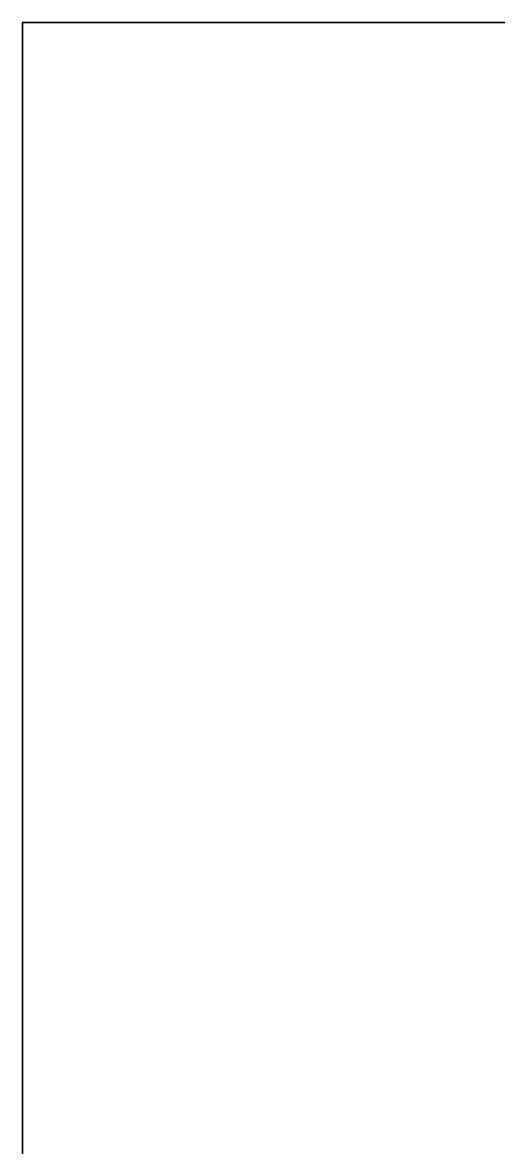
# Model space of a CAD drawing. Extents: x -3.3 to 26.7, y -2 to 14.5.
# Drawn here: x 0.73 to 1.787, y 2 to 4.5 of the extents above; entities that cross this region are included whole.
import ezdxf

# ---------------------------------------------------------------- set-up
doc = ezdxf.new("R2010")
doc.units = 0
doc.layers.add('UB3D', color=1, linetype='CONTINUOUS')

msp = doc.modelspace()

# ---------------------------------------------------------------- linework, layer by layer
at = {"layer": 'UB3D', "color": 20}
for points in [[(4.54, 0.500101, -14.07), (0.73, 0.500101, -14.07), (0.73, 4.500101, -14.07), (4.54, 4.500101, -14.07)], [(0.73, 0.500101, -14.07), (0.73, 0.500101, -3.91), (0.73, 4.500101, -3.91), (0.73, 4.500101, -14.07)], [(0.73, 0.500101, -3.91), (4.54, 0.500101, -3.91), (4.54, 4.500101, -3.91), (0.73, 4.500101, -3.91)], [(4.54, 4.500101, -3.91), (0.73, 4.500101, -3.91), (0.73, 4.500101, -14.07)], [(4.54, 4.500101, -3.91), (0.73, 4.500101, -14.07), (4.54, 4.500101, -14.07)]]:
    msp.add_3dface(points, dxfattribs=at)

doc.saveas('drawing.dxf')
